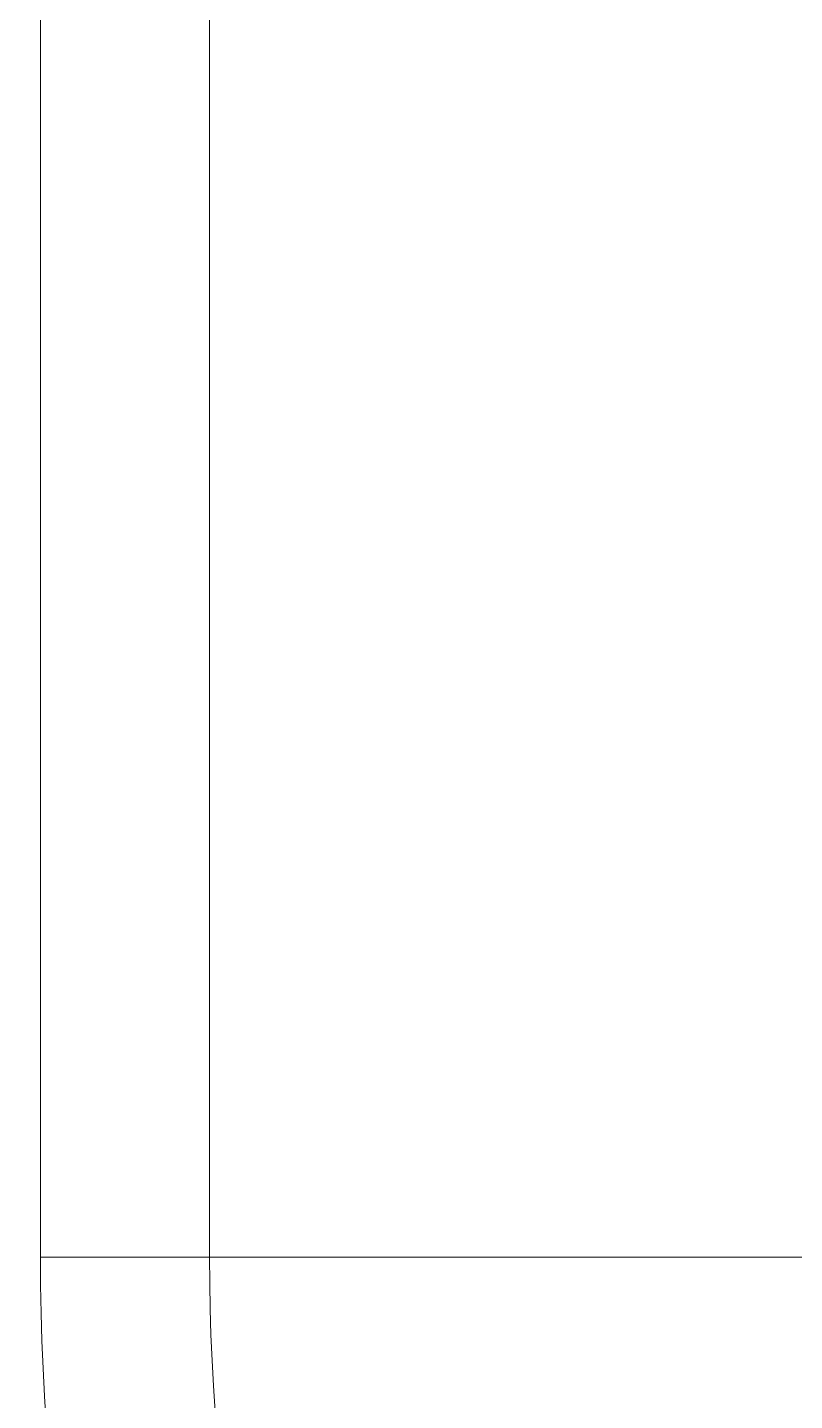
# Model space of a CAD drawing. Header units: inches. Extents: x 542787 to 543192, y 9574025 to 9574373.
# Drawn here: x 543039.7822 to 543039.79607, y 9574115.88687 to 9574115.9117 of the extents above; entities that cross this region are included whole.
import ezdxf

# ---------------------------------------------------------------- set-up
doc = ezdxf.new("R2010")
doc.units = ezdxf.units.IN
doc.header["$MEASUREMENT"] = 0
doc.layers.add('I-ARQ', color=8, linetype='Continuous')

msp = doc.modelspace()

# ---------------------------------------------------------------- linework, layer by layer
at = {"layer": 'I-ARQ', "lineweight": 5}
for points in [[(543039.782429, 9574115.88946), (543039.782429, 9574115.88946), (543039.782429, 9574115.914506), (543039.782429, 9574115.914506)], [(543039.785489, 9574115.88946), (543039.785489, 9574115.88946), (543039.785489, 9574115.914506), (543039.785489, 9574115.914506)], [(543039.785489, 9574115.88946), (543039.785489, 9574115.88946), (543039.782429, 9574115.88946), (543039.782429, 9574115.88946)], [(543039.816514, 9574115.88946), (543039.816514, 9574115.88946), (543039.785489, 9574115.88946), (543039.785489, 9574115.88946)]]:
    msp.add_open_spline(points, degree=3, dxfattribs=at)
for points in [[(543039.781763, 9574115.88946), (543039.781763, 9574115.867409), (543039.79869, 9574115.849052), (543039.820668, 9574115.847268), (543039.820668, 9574115.847268), (543039.842646, 9574115.845485), (543039.862312, 9574115.86087), (543039.865869, 9574115.882632)], [(543039.782429, 9574115.88946), (543039.782429, 9574115.867857), (543039.798941, 9574115.849837), (543039.820462, 9574115.847955), (543039.820462, 9574115.847955), (543039.841982, 9574115.846072), (543039.861372, 9574115.86095), (543039.865123, 9574115.882225)], [(543039.785489, 9574115.88946), (543039.785489, 9574115.869444), (543039.800789, 9574115.852747), (543039.820728, 9574115.851002), (543039.820728, 9574115.851002), (543039.840669, 9574115.849258), (543039.858634, 9574115.863044), (543039.86211, 9574115.882756)]]:
    msp.add_open_spline(points, degree=3, knots=[0, 0, 0, 0, 0.5, 0.5, 0.5, 0.5, 1, 1, 1, 1], dxfattribs=at)

doc.saveas('drawing.dxf')
